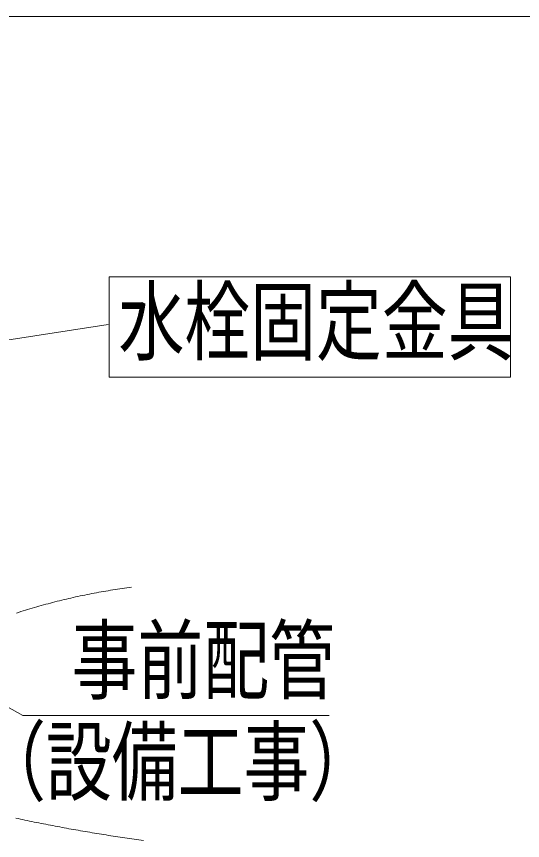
# Model space of a CAD drawing. Units: millimetres on the paper. Extents: x -305 to 305, y -152 to 152.
# Drawn here: x -87.56 to -68.65, y -76.44 to -45.62 of the extents above; entities that cross this region are included whole.
import ezdxf
from ezdxf.enums import TextEntityAlignment as Align

# ---------------------------------------------------------------- set-up
doc = ezdxf.new("R2010")
doc.units = ezdxf.units.MM
doc.layers.add('0-1_RV', color=7, linetype='Continuous', lineweight=9)
doc.styles.add('ＭＳ ゴシック', font='')
doc.styles.get('ＭＳ ゴシック').set_extended_font_data('MS Gothic')

msp = doc.modelspace()

# ---------------------------------------------------------------- linework, layer by layer
at = {"layer": '0-1_RV'}
for p, q in [((-84.094, -55.364), (-84.094, -59.111)), ((-84.094, -55.364), (-69.094, -55.364)), ((-69.094, -55.364), (-69.094, -59.111)), ((-84.13, -57.15), (-93.356, -58.562)), ((-84.094, -59.111), (-69.094, -59.111))]:
    msp.add_line(p, q, dxfattribs=at)
msp.add_lwpolyline([(-124.163, -111.629), (-56.673, -111.629), (-56.673, -45.625), (-124.163, -45.625)], close=True, dxfattribs=at)
for points in [[(-83.267, -66.968), (-83.354, -66.98), (-83.442, -66.992), (-83.529, -67.004), (-83.616, -67.017), (-83.703, -67.03), (-83.791, -67.043), (-83.878, -67.057), (-83.965, -67.07), (-84.052, -67.085), (-84.139, -67.099), (-84.226, -67.114), (-84.313, -67.129), (-84.4, -67.144), (-84.487, -67.16), (-84.573, -67.176), (-84.66, -67.193), (-84.747, -67.209), (-84.833, -67.226), (-84.92, -67.243), (-85.006, -67.261), (-85.093, -67.279), (-85.179, -67.297), (-85.265, -67.315), (-85.351, -67.334), (-85.437, -67.353), (-85.524, -67.373), (-85.609, -67.393), (-85.695, -67.413), (-85.781, -67.433), (-85.867, -67.454), (-85.953, -67.475), (-86.038, -67.496), (-86.124, -67.518), (-86.209, -67.54), (-86.294, -67.562), (-86.38, -67.585), (-86.465, -67.608), (-86.55, -67.631), (-86.635, -67.655)], [(-86.635, -67.655), (-86.72, -67.679), (-86.805, -67.703), (-86.889, -67.728), (-86.974, -67.753), (-87.058, -67.778), (-87.143, -67.804), (-87.227, -67.83), (-87.311, -67.856), (-87.395, -67.883), (-87.479, -67.91), (-87.563, -67.937)], [(-75.878, -71.761), (-87.323, -71.761), (-94.243, -67.871)], [(-87.588, -75.601), (-87.502, -75.62), (-87.416, -75.639), (-87.33, -75.657), (-87.244, -75.676), (-87.157, -75.694), (-87.071, -75.713), (-86.985, -75.731), (-86.898, -75.749), (-86.812, -75.766), (-86.725, -75.784), (-86.639, -75.801), (-86.553, -75.819), (-86.466, -75.836)], [(-86.466, -75.836), (-86.379, -75.853), (-86.293, -75.869), (-86.206, -75.886), (-86.12, -75.903), (-86.033, -75.919), (-85.946, -75.935), (-85.859, -75.951), (-85.773, -75.967), (-85.686, -75.983), (-85.599, -75.999), (-85.512, -76.014), (-85.425, -76.03), (-85.339, -76.045), (-85.252, -76.06), (-85.165, -76.076), (-85.078, -76.091), (-84.991, -76.105), (-84.904, -76.12), (-84.817, -76.135), (-84.73, -76.149), (-84.643, -76.164), (-84.556, -76.178), (-84.469, -76.193), (-84.382, -76.207), (-84.295, -76.221), (-84.208, -76.235), (-84.12, -76.249), (-84.033, -76.262), (-83.946, -76.276), (-83.859, -76.29), (-83.772, -76.303), (-83.685, -76.317), (-83.597, -76.33), (-83.51, -76.343), (-83.423, -76.356), (-83.336, -76.369), (-83.249, -76.382), (-83.161, -76.395), (-83.074, -76.408)], [(-83.074, -76.408), (-82.987, -76.421), (-82.899, -76.434), (-82.812, -76.446)]]:
    msp.add_lwpolyline(points, dxfattribs=at)

# ---------------------------------------------------------------- texts
at = {"layer": '0-1_RV', "style": 'ＭＳ ゴシック', "width": 0.75}
for s, p in [('水栓固定金具', (-83.747, -58.95)), ('\u3000事前配管', (-87.96, -71.623)), ('（設備工事）', (-88.919, -75.415))]:
    msp.add_text(s, height=2.405, dxfattribs=at).set_placement(p, align=Align.BOTTOM_LEFT)

doc.saveas('drawing.dxf')
